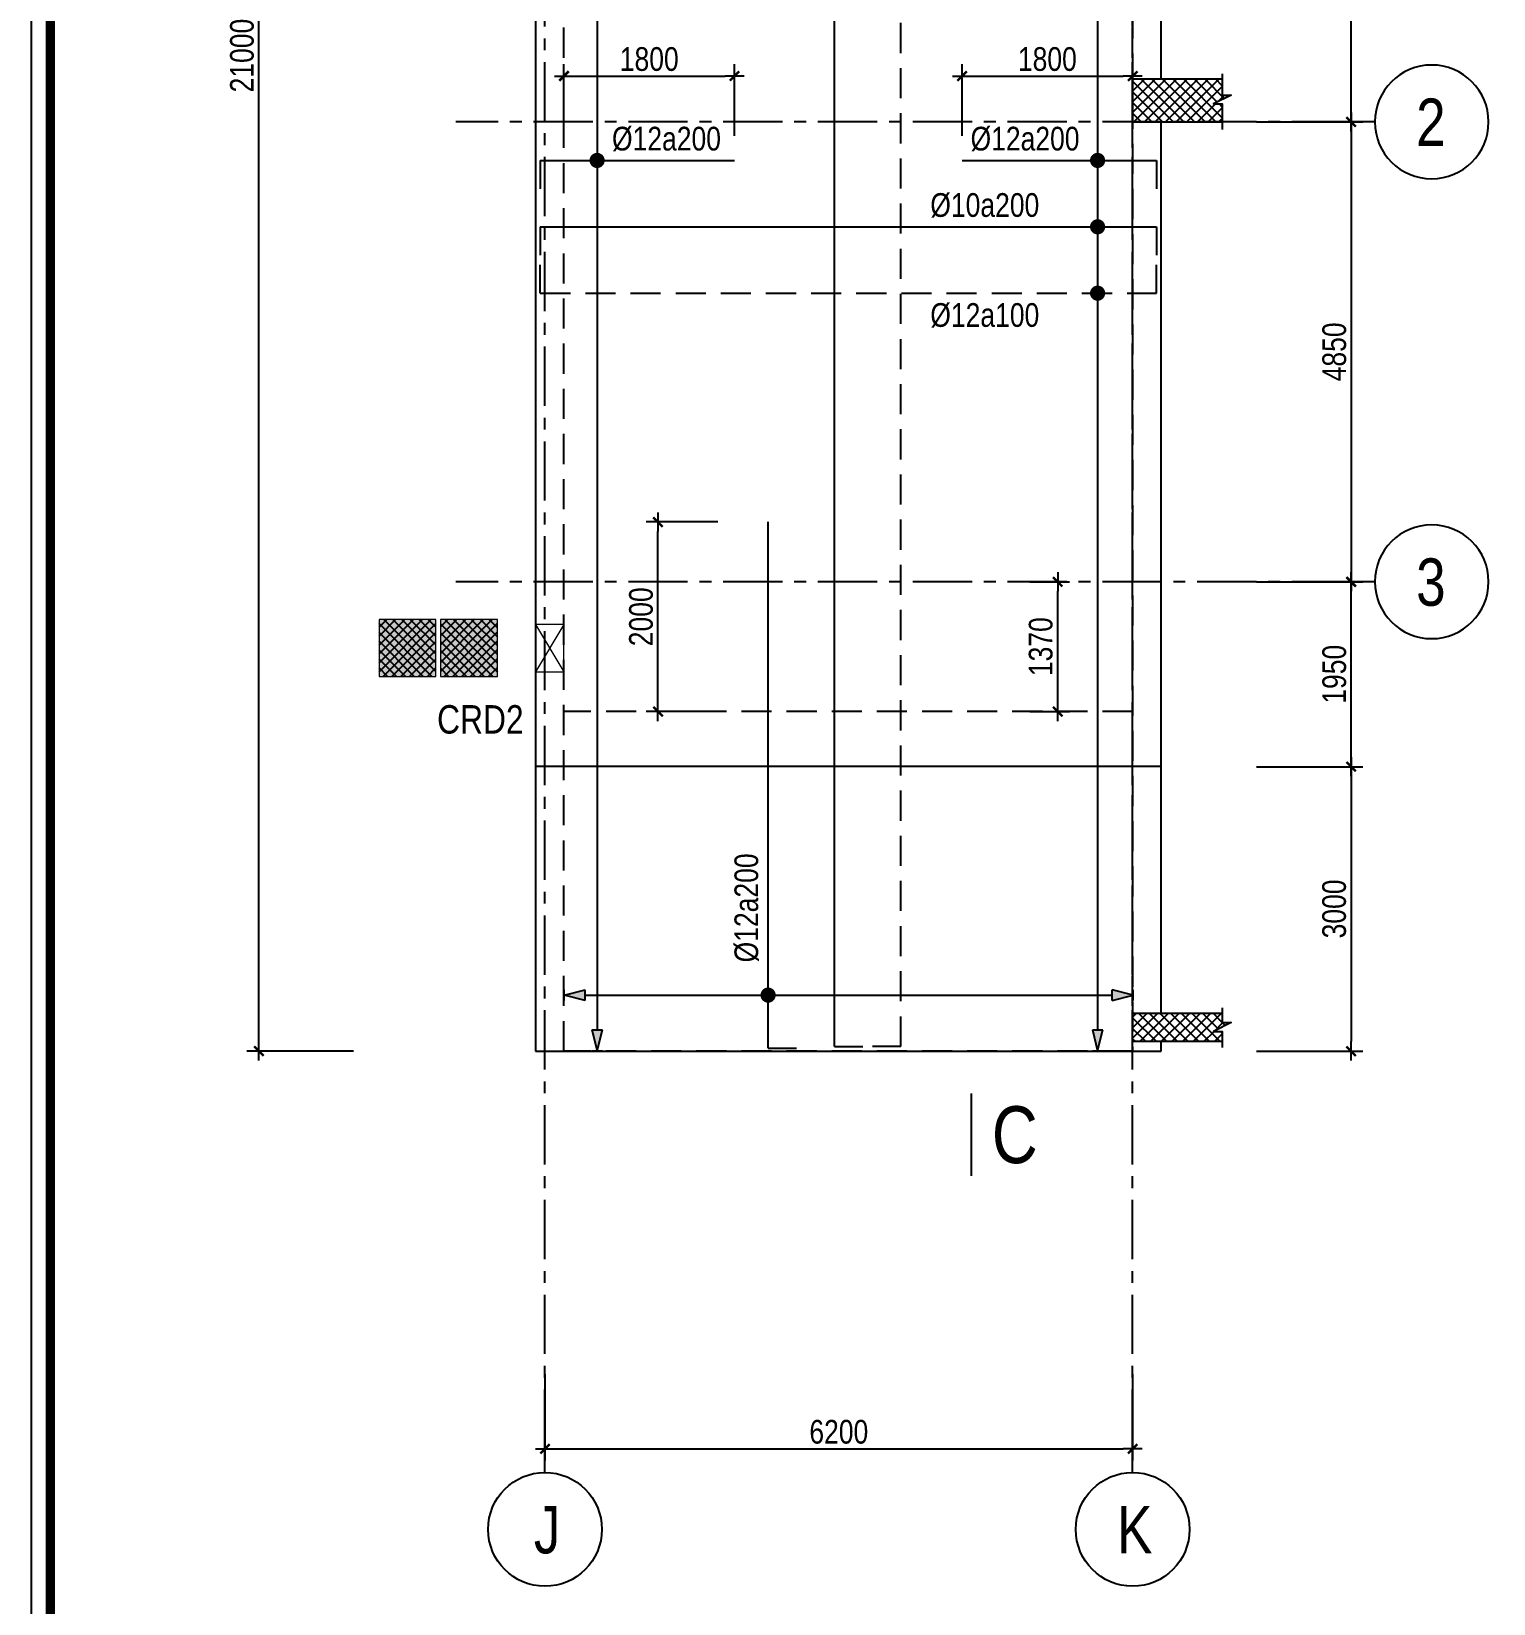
# Model space of a CAD drawing. Header units: millimetres. Extents: x 0 to 168200, y 0 to 59400.
# Drawn here: x 85600 to 101026, y 27030 to 43611 of the extents above; entities that cross this region are included whole.
import ezdxf
from ezdxf.enums import TextEntityAlignment as Align

# ---------------------------------------------------------------- set-up
doc = ezdxf.new("R2010")
doc.units = ezdxf.units.MM
doc.header["$LTSCALE"] = 100
doc.header["$PDSIZE"] = 5
for name, pattern in [('$0$CENTER', [2, 1.25, -0.25, 0.25, -0.25]), ('CENTER', [2, 1.25, -0.25, 0.25, -0.25]), ('HIDDEN', [9.525, 6.35, -3.175])]:
    doc.linetypes.add(name, pattern=pattern)
for name, color, linetype in [('$0$12PM. GRID', 8, '$0$CENTER'), ('01PM. TEXT A', 3, 'Continuous'), ('02PM. TEXT B', 4, 'Continuous'), ('03PM. TEXT C', 1, 'Continuous'), ('04PM. THIN', 7, 'Continuous'), ('05PM. FRAME', 4, 'Continuous'), ('06PM. HIDDEN', 4, 'HIDDEN'), ('08PM. SSS X', 6, 'Continuous'), ('11PM. DIM', 2, 'Continuous'), ('12PM. GRID', 8, 'CENTER'), ('13PM. HATCH', 8, 'Continuous'), ('mb_cot tang 1-3$0$Concrete Line', 6, 'Continuous'), ('VLD1_L_TANG MONG- TANG TRET$0$07PM. WACO', 6, 'Continuous'), ('VLD1_LUOI TRUC TANGHAM$0$03PM. TEXT C', 1, 'Continuous'), ('VLD1_LUOI TRUC TANGHAM$0$05PM. FRAME', 4, 'Continuous'), ('VLD1_LUOI TRUC TANGHAM$0$11PM. DIM', 2, 'Continuous')]:
    doc.layers.add(name, color=color, linetype=linetype)
for name, color, linetype, lineweight in [('Ap0302_PC', 150, 'Continuous', 9), ('Ap0302_PC @ 1', 150, 'Continuous', 9), ('Ap0302_PC @ 150', 150, 'Continuous', 9), ('COT', 5, 'Continuous', 13)]:
    doc.layers.add(name, color=color, linetype=linetype, lineweight=lineweight)
doc.styles.add('[PMDC2013]STYLE', font='arial.ttf', dxfattribs={"width": 0.8})
doc.styles.add('VLD1_LUOI TRUC TANGHAM$0$[PMDC2013]STYLE', font='arial.ttf', dxfattribs={"width": 0.8})
doc.dimstyles.new('1.100', dxfattribs={"dimtxt": 250, "dimasz": 100, "dimexe": 125, "dimexo": 0, "dimgap": 50, "dimtad": 1, "dimdec": 0, "dimrnd": 5, "dimzin": 0, "dimdsep": 46, "dimtxsty": '[PMDC2013]STYLE', "dimblk": 'TICK', "dimcen": 0, "dimdle": 300, "dimclrd": 2, "dimclre": 2, "dimclrt": 4, "dimadec": 0, "dimazin": 0, "dimtfac": 0.004, "dimtdec": 0, "dimtix": 1, "dimtmove": 2, "dimatfit": 3, "dimldrblk": 'TICK', "dimfxl": 1, "dimtvp": 0.8, "dimtolj": 1, "dimtzin": 0, "dimarcsym": 0})
pattern_1 = [(315, (-401696.14, -235803.88), (56.126601, 56.126601), []), (45, (-401696.14, -235803.88), (-56.126601, 56.126601), [])]

# ---------------------------------------------------------------- blocks, each defined once
blk = doc.blocks.new('CHG_XX_Khung ten')
blk.add_lwpolyline([(15, 579), (826, 579), (826, 15), (15, 15)], close=True)
at = {"color": 4, "linetype": 'Continuous', "const_width": 1}
blk.add_lwpolyline([(17, 577), (824, 577), (824, 17), (17, 17)], close=True, dxfattribs=at)
blk = doc.blocks.new('*U18')
at = {"layer": 'VLD1_LUOI TRUC TANGHAM$0$05PM. FRAME'}
blk.add_circle((-850, 0), 600, dxfattribs=at)
at = {"layer": 'VLD1_LUOI TRUC TANGHAM$0$11PM. DIM', "color": 2, "linetype": 'ByBlock'}
blk.add_line((-250, 0), (0, 0), dxfattribs=at)
at = {"layer": 'VLD1_LUOI TRUC TANGHAM$0$03PM. TEXT C', "style": 'VLD1_LUOI TRUC TANGHAM$0$[PMDC2013]STYLE', "width": 0.8}
for tag, height, p in [('Y', 500, (-841, -253)), ('2', 500, (-552, -253)), ('1', 250, (-872, -253))]:
    blk.add_attdef(tag, text='', height=height, dxfattribs=at).set_placement(p, align=Align.CENTER)
blk = doc.blocks.new('*U16')
at = {"layer": '05PM. FRAME'}
blk.add_circle((0, -850), 600, dxfattribs=at)
at = {"layer": '11PM. DIM', "color": 2, "linetype": 'ByBlock'}
blk.add_line((0, -250), (0, 0), dxfattribs=at)
at = {"layer": '03PM. TEXT C', "style": '[PMDC2013]STYLE', "width": 0.8}
for tag, height, p in [('X', 500, (23, -1103)), ('2', 500, (198, -1103)), ('1', 250, (56, -1103))]:
    blk.add_attdef(tag, text='', height=height, dxfattribs=at).set_placement(p, align=Align.CENTER)
blk = doc.blocks.new('TICK')
at = {"color": 0, "linetype": 'ByBlock'}
blk.add_line((1, 0), (-1, 0), dxfattribs=at)
at = {"color": 7, "linetype": 'ByBlock', "const_width": 0.25}
blk.add_lwpolyline([(-0.5, -0.5), (0.5, 0.5)], dxfattribs=at)
blk = doc.blocks.new('*D619')
at = {"layer": '11PM. DIM', "color": 2, "lineweight": -2, "transparency": 16777216}
for p, q in [((91018, 29450), (91018, 28537)), ((97218, 29450), (97218, 28537)), ((91118, 28662), (97118, 28662))]:
    blk.add_line(p, q, dxfattribs=at)
at = {"layer": 'Defpoints', "color": 0, "transparency": 16777216}
for p in [(91018, 29450), (97218, 29450), (97218, 28662)]:
    blk.add_point(p, dxfattribs=at)
at = {"layer": '11PM. DIM', "color": 2, "lineweight": -2, "transparency": 16777216, "xscale": 100, "yscale": 100, "zscale": 100, "rotation": 180}
blk.add_blockref('TICK', (91018, 28662), dxfattribs=at)
at = {"layer": '11PM. DIM', "color": 2, "lineweight": -2, "transparency": 16777216, "xscale": 100, "yscale": 100, "zscale": 100}
blk.add_blockref('TICK', (97218, 28662), dxfattribs=at)
at = {"layer": '11PM. DIM', "color": 4, "transparency": 16777216, "insert": (94118, 28840), "char_height": 250, "attachment_point": 5, "style": '[PMDC2013]STYLE'}
blk.add_mtext('\\A1;6200', dxfattribs=at)
blk = doc.blocks.new('*D620')
at = {"layer": '11PM. DIM', "color": 2, "lineweight": -2, "transparency": 16777216}
for p, q in [((98523, 49006), (99648, 49006)), ((99523, 42756), (99523, 48906)), ((98523, 42656), (99648, 42656))]:
    blk.add_line(p, q, dxfattribs=at)
at = {"layer": 'Defpoints', "color": 0, "transparency": 16777216}
for p in [(98523, 49006), (99523, 49006), (98523, 42656)]:
    blk.add_point(p, dxfattribs=at)
at = {"layer": '11PM. DIM', "color": 2, "lineweight": -2, "transparency": 16777216, "xscale": 100, "yscale": 100, "zscale": 100}
for p, rotation in [((99523, 49006), 90), ((99523, 42656), 270)]:
    blk.add_blockref('TICK', p, dxfattribs=dict(at, rotation=rotation))
at = {"layer": '11PM. DIM', "color": 4, "transparency": 16777216, "insert": (99345, 45831), "char_height": 250, "attachment_point": 5, "rotation": 90, "style": '[PMDC2013]STYLE'}
blk.add_mtext('\\A1;6350', dxfattribs=at)
blk = doc.blocks.new('*D621')
at = {"layer": '11PM. DIM', "color": 2, "lineweight": -2, "transparency": 16777216}
for p, q in [((98523, 42656), (99648, 42656)), ((99523, 42556), (99523, 37906)), ((98523, 37806), (99648, 37806))]:
    blk.add_line(p, q, dxfattribs=at)
at = {"layer": 'Defpoints', "color": 0, "transparency": 16777216}
for p in [(98523, 42656), (98523, 37806), (99523, 37806)]:
    blk.add_point(p, dxfattribs=at)
at = {"layer": '11PM. DIM', "color": 2, "lineweight": -2, "transparency": 16777216, "xscale": 100, "yscale": 100, "zscale": 100}
for p, rotation in [((99523, 42656), 90), ((99523, 37806), 270)]:
    blk.add_blockref('TICK', p, dxfattribs=dict(at, rotation=rotation))
at = {"layer": '11PM. DIM', "color": 4, "transparency": 16777216, "insert": (99346, 40231), "char_height": 250, "attachment_point": 5, "rotation": 90, "style": '[PMDC2013]STYLE'}
blk.add_mtext('\\A1;4850', dxfattribs=at)
blk = doc.blocks.new('*D622')
at = {"layer": '11PM. DIM', "color": 2, "lineweight": -2, "transparency": 16777216}
for p, q in [((98523, 37806), (99648, 37806)), ((99523, 35956), (99523, 37706)), ((98523, 35856), (99648, 35856))]:
    blk.add_line(p, q, dxfattribs=at)
at = {"layer": 'Defpoints', "color": 0, "transparency": 16777216}
for p in [(98523, 37806), (99523, 37806), (98523, 35856)]:
    blk.add_point(p, dxfattribs=at)
at = {"layer": '11PM. DIM', "color": 2, "lineweight": -2, "transparency": 16777216, "xscale": 100, "yscale": 100, "zscale": 100}
for p, rotation in [((99523, 37806), 90), ((99523, 35856), 270)]:
    blk.add_blockref('TICK', p, dxfattribs=dict(at, rotation=rotation))
at = {"layer": '11PM. DIM', "color": 4, "transparency": 16777216, "insert": (99346, 36831), "char_height": 250, "attachment_point": 5, "rotation": 90, "style": '[PMDC2013]STYLE'}
blk.add_mtext('\\A1;1950', dxfattribs=at)
blk = doc.blocks.new('DCN')
at = {"color": 1, "linetype": 'ByBlock'}
blk.add_line((0, 362), (0, -362), dxfattribs=at)
at = {"color": 0, "linetype": 'ByBlock', "style": '[PMDC2013]STYLE', "width": 0.8}
blk.add_attdef('A', (204, -250), '', height=500, dxfattribs=at)
blk = doc.blocks.new('*D641')
at = {"layer": '11PM. DIM', "color": 2, "lineweight": -2, "transparency": 16777216}
for p, q in [((88999, 53855), (87874, 53855)), ((87999, 32956), (87999, 53755)), ((88999, 32856), (87874, 32856))]:
    blk.add_line(p, q, dxfattribs=at)
at = {"layer": 'Defpoints', "color": 0, "transparency": 16777216}
for p in [(87999, 53855), (88999, 53855), (88999, 32856)]:
    blk.add_point(p, dxfattribs=at)
at = {"layer": '11PM. DIM', "color": 2, "lineweight": -2, "transparency": 16777216, "xscale": 100, "yscale": 100, "zscale": 100}
for p, rotation in [((87999, 53855), 90), ((87999, 32856), 270)]:
    blk.add_blockref('TICK', p, dxfattribs=dict(at, rotation=rotation))
at = {"layer": '11PM. DIM', "color": 4, "transparency": 16777216, "insert": (87822, 43356), "char_height": 250, "attachment_point": 5, "rotation": 90, "style": '[PMDC2013]STYLE'}
blk.add_mtext('\\A1;21000', dxfattribs=at)
blk = doc.blocks.new('*U553')
at = {"layer": '12PM. GRID', "linetype": 'Continuous'}
h = blk.add_hatch(color=256, dxfattribs=at)
h.dxf.hatch_style = 1
h.paths.add_polyline_path([(-55, 12090), (55, 12090), (0, 12310)])
h = blk.add_hatch(color=256, dxfattribs=at)
h.dxf.hatch_style = 1
h.paths.add_polyline_path([(0, -8690), (55, -8470), (-55, -8470)])
at = {"layer": '08PM. SSS X', "linetype": 'ByBlock', "ltscale": 0.5}
blk.add_line((-5880, 0), (620, 0), dxfattribs=at)
at = {"layer": '08PM. SSS X', "linetype": 'ByBlock'}
for p, q in [((-5880, 0), (-5880, -300)), ((620, 0), (620, -300))]:
    blk.add_line(p, q, dxfattribs=at)
at = {"layer": '12PM. GRID', "linetype": 'Continuous'}
for p, q in [((-55, 12310), (55, 12310)), ((-55, 12090), (0, 12310)), ((0, 12310), (55, 12090)), ((-55, 12090), (55, 12090)), ((0, 12090), (0, -8470)), ((-55, -8470), (55, -8470)), ((-55, -8470), (0, -8690)), ((0, -8690), (55, -8470)), ((-55, -8690), (55, -8690))]:
    blk.add_line(p, q, dxfattribs=at)
at = {"layer": '12PM. GRID', "linetype": 'Continuous', "const_width": 80, "flags": 128}
blk.add_lwpolyline([(-40, 0, 1), (40, 0, 1)], format="xyb", close=True, dxfattribs=at)
at = {"layer": '02PM. TEXT B', "linetype": 'ByBlock', "style": '[PMDC2013]STYLE', "width": 0.8, "flags": 8}
blk.add_attdef('1', text='', height=250, dxfattribs=at).set_placement((-1765, 230), align=Align.MIDDLE_LEFT)
at = {"layer": 'Defpoints', "color": 9, "linetype": 'ByBlock', "style": '[PMDC2013]STYLE', "width": 0.8, "flags": 9}
for tag, p in [('2', (-7380, 1710)), ('3', (-7380, 1305)), ('4', (-7380, 900)), ('5', (-7380, 510))]:
    blk.add_attdef(tag, text='', height=250, dxfattribs=at).set_placement(p, align=Align.MIDDLE_CENTER)
blk = doc.blocks.new('*U563')
at = {"layer": '12PM. GRID', "linetype": 'Continuous'}
h = blk.add_hatch(color=256, dxfattribs=at)
h.dxf.hatch_style = 1
h.paths.add_polyline_path([(-55, 12790), (55, 12790), (0, 13010)])
h = blk.add_hatch(color=256, dxfattribs=at)
h.dxf.hatch_style = 1
h.paths.add_polyline_path([(0, -7990), (55, -7770), (-55, -7770)])
at = {"layer": '08PM. SSS X', "linetype": 'ByBlock'}
for p, q in [((-5880, 0), (-5880, 300)), ((620, 0), (620, 300))]:
    blk.add_line(p, q, dxfattribs=at)
at = {"layer": '08PM. SSS X', "linetype": 'ByBlock', "ltscale": 0.5}
blk.add_line((-5880, 0), (620, 0), dxfattribs=at)
at = {"layer": '12PM. GRID', "linetype": 'Continuous'}
for p, q in [((-55, 13010), (55, 13010)), ((-55, 12790), (0, 13010)), ((0, 13010), (55, 12790)), ((-55, 12790), (55, 12790)), ((0, 12790), (0, -7770)), ((-55, -7770), (55, -7770)), ((-55, -7770), (0, -7990)), ((0, -7990), (55, -7770)), ((-55, -7990), (55, -7990))]:
    blk.add_line(p, q, dxfattribs=at)
at = {"layer": '12PM. GRID', "linetype": 'Continuous', "const_width": 80, "flags": 128}
blk.add_lwpolyline([(-40, 0, -1), (40, 0, -1)], format="xyb", close=True, dxfattribs=at)
at = {"layer": '02PM. TEXT B', "linetype": 'ByBlock', "style": '[PMDC2013]STYLE', "width": 0.8, "flags": 8}
blk.add_attdef('1', text='', height=250, dxfattribs=at).set_placement((-1765, -230), align=Align.MIDDLE_LEFT)
at = {"layer": 'Defpoints', "color": 9, "linetype": 'ByBlock', "style": '[PMDC2013]STYLE', "width": 0.8, "flags": 9}
for tag, p in [('2', (-7380, 1710)), ('3', (-7380, 1305)), ('4', (-7380, 900)), ('5', (-7380, 510))]:
    blk.add_attdef(tag, text='', height=250, dxfattribs=at).set_placement(p, align=Align.MIDDLE_CENTER)
blk = doc.blocks.new('*U562')
at = {"layer": '12PM. GRID', "linetype": 'Continuous'}
h = blk.add_hatch(color=256, dxfattribs=at)
h.dxf.hatch_style = 1
h.paths.add_polyline_path([(-55, 2630), (55, 2630), (0, 2850)])
h = blk.add_hatch(color=256, dxfattribs=at)
h.dxf.hatch_style = 1
h.paths.add_polyline_path([(0, -3150), (55, -2930), (-55, -2930)])
at = {"layer": '08PM. SSS X', "linetype": 'ByBlock', "ltscale": 0.5}
blk.add_line((-14160, 0), (7240, 0), dxfattribs=at)
at = {"layer": '08PM. SSS X', "linetype": 'ByBlock'}
for p, q in [((-14160, 0), (-14160, -300)), ((7240, 0), (7240, -300))]:
    blk.add_line(p, q, dxfattribs=at)
at = {"layer": '12PM. GRID', "linetype": 'Continuous'}
for p, q in [((-55, 2850), (55, 2850)), ((-55, 2630), (0, 2850)), ((0, 2850), (55, 2630)), ((-55, 2630), (55, 2630)), ((0, 2630), (0, -2930)), ((-55, -2930), (55, -2930)), ((-55, -2930), (0, -3150)), ((0, -3150), (55, -2930)), ((-55, -3150), (55, -3150))]:
    blk.add_line(p, q, dxfattribs=at)
at = {"layer": '12PM. GRID', "linetype": 'Continuous', "const_width": 80, "flags": 128}
blk.add_lwpolyline([(-40, 0, 1), (40, 0, 1)], format="xyb", close=True, dxfattribs=at)
at = {"layer": '02PM. TEXT B', "linetype": 'ByBlock', "style": '[PMDC2013]STYLE', "width": 0.8, "flags": 8}
blk.add_attdef('1', text='', height=250, dxfattribs=at).set_placement((-1340, 230), align=Align.MIDDLE_LEFT)
at = {"layer": 'Defpoints', "color": 9, "linetype": 'ByBlock', "style": '[PMDC2013]STYLE', "width": 0.8, "flags": 9}
for tag, p in [('2', (-4160, 60)), ('3', (-4160, -345)), ('4', (-4160, -750)), ('5', (-4160, -1140))]:
    blk.add_attdef(tag, text='', height=250, dxfattribs=at).set_placement(p, align=Align.MIDDLE_CENTER)
blk = doc.blocks.new('*U561')
at = {"layer": '12PM. GRID', "linetype": 'Continuous'}
h = blk.add_hatch(color=256, dxfattribs=at)
h.dxf.hatch_style = 1
h.paths.add_polyline_path([(-55, 3330), (55, 3330), (0, 3550)])
h = blk.add_hatch(color=256, dxfattribs=at)
h.dxf.hatch_style = 1
h.paths.add_polyline_path([(0, -2450), (55, -2230), (-55, -2230)])
at = {"layer": '08PM. SSS X', "linetype": 'ByBlock'}
for p, q in [((-14160, 0), (-14160, 300)), ((7240, 0), (7240, 300))]:
    blk.add_line(p, q, dxfattribs=at)
at = {"layer": '08PM. SSS X', "linetype": 'ByBlock', "ltscale": 0.5}
blk.add_line((-14160, 0), (7240, 0), dxfattribs=at)
at = {"layer": '12PM. GRID', "linetype": 'Continuous'}
for p, q in [((-55, 3550), (55, 3550)), ((-55, 3330), (0, 3550)), ((0, 3550), (55, 3330)), ((-55, 3330), (55, 3330)), ((0, 3330), (0, -2230)), ((-55, -2230), (55, -2230)), ((-55, -2230), (0, -2450)), ((0, -2450), (55, -2230)), ((-55, -2450), (55, -2450))]:
    blk.add_line(p, q, dxfattribs=at)
at = {"layer": '12PM. GRID', "linetype": 'Continuous', "const_width": 80, "flags": 128}
blk.add_lwpolyline([(-40, 0, -1), (40, 0, -1)], format="xyb", close=True, dxfattribs=at)
at = {"layer": '02PM. TEXT B', "linetype": 'ByBlock', "style": '[PMDC2013]STYLE', "width": 0.8, "flags": 8}
blk.add_attdef('1', text='', height=250, dxfattribs=at).set_placement((-1340, -230), align=Align.MIDDLE_LEFT)
at = {"layer": 'Defpoints', "color": 9, "linetype": 'ByBlock', "style": '[PMDC2013]STYLE', "width": 0.8, "flags": 9}
for tag, p in [('2', (-4160, 60)), ('3', (-4160, -345)), ('4', (-4160, -750)), ('5', (-4160, -1140))]:
    blk.add_attdef(tag, text='', height=250, dxfattribs=at).set_placement(p, align=Align.MIDDLE_CENTER)
blk = doc.blocks.new('*D564')
at = {"layer": '11PM. DIM', "color": 2, "lineweight": -2, "transparency": 16777216}
for p, q in [((95418, 42508), (95418, 43265)), ((95518, 43140), (97118, 43140)), ((97218, 42508), (97218, 43265))]:
    blk.add_line(p, q, dxfattribs=at)
at = {"layer": 'Defpoints', "color": 0, "transparency": 16777216}
for p in [(97218, 43140), (95418, 42508), (97218, 42508)]:
    blk.add_point(p, dxfattribs=at)
at = {"layer": '11PM. DIM', "color": 2, "lineweight": -2, "transparency": 16777216, "xscale": 100, "yscale": 100, "zscale": 100, "rotation": 180}
blk.add_blockref('TICK', (95418, 43140), dxfattribs=at)
at = {"layer": '11PM. DIM', "color": 2, "lineweight": -2, "transparency": 16777216, "xscale": 100, "yscale": 100, "zscale": 100}
blk.add_blockref('TICK', (97218, 43140), dxfattribs=at)
at = {"layer": '11PM. DIM', "color": 4, "transparency": 16777216, "insert": (96318, 43318), "char_height": 250, "attachment_point": 5, "style": '[PMDC2013]STYLE'}
blk.add_mtext('\\A1;1800', dxfattribs=at)
blk = doc.blocks.new('*U558')
at = {"layer": '12PM. GRID', "linetype": 'Continuous'}
h = blk.add_hatch(color=256, dxfattribs=at)
h.dxf.hatch_style = 1
h.paths.add_polyline_path([(-55, 11390), (55, 11390), (0, 11610)])
h = blk.add_hatch(color=256, dxfattribs=at)
h.dxf.hatch_style = 1
h.paths.add_polyline_path([(0, -9390), (55, -9170), (-55, -9170)])
at = {"layer": '08PM. SSS X', "linetype": 'ByBlock', "ltscale": 0.5}
blk.add_line((-1430, 0), (620, 0), dxfattribs=at)
at = {"layer": '08PM. SSS X', "linetype": 'ByBlock'}
for p, q in [((-1430, 0), (-1430, 0)), ((620, 0), (620, -300))]:
    blk.add_line(p, q, dxfattribs=at)
at = {"layer": '12PM. GRID', "linetype": 'Continuous'}
for p, q in [((-55, 11610), (55, 11610)), ((-55, 11390), (0, 11610)), ((0, 11610), (55, 11390)), ((-55, 11390), (55, 11390)), ((0, 11390), (0, -9170)), ((-55, -9170), (55, -9170)), ((-55, -9170), (0, -9390)), ((0, -9390), (55, -9170)), ((-55, -9390), (55, -9390))]:
    blk.add_line(p, q, dxfattribs=at)
at = {"layer": '12PM. GRID', "linetype": 'Continuous', "const_width": 80, "flags": 128}
blk.add_lwpolyline([(-40, 0, 1), (40, 0, 1)], format="xyb", close=True, dxfattribs=at)
at = {"layer": '02PM. TEXT B', "linetype": 'ByBlock', "style": '[PMDC2013]STYLE', "width": 0.8, "flags": 8}
blk.add_attdef('1', text='', height=250, dxfattribs=at).set_placement((-1340, 230), align=Align.MIDDLE_LEFT)
at = {"layer": 'Defpoints', "color": 9, "linetype": 'ByBlock', "style": '[PMDC2013]STYLE', "width": 0.8, "flags": 9}
for tag, p in [('2', (-6080, -1820)), ('3', (-6080, -2225)), ('4', (-6080, -2630)), ('5', (-6080, -3020))]:
    blk.add_attdef(tag, text='', height=250, dxfattribs=at).set_placement(p, align=Align.MIDDLE_CENTER)
blk = doc.blocks.new('*D565')
at = {"layer": '11PM. DIM', "color": 2, "lineweight": -2, "transparency": 16777216}
for p, q in [((91218, 42508), (91218, 43265)), ((91318, 43140), (92918, 43140)), ((93018, 42508), (93018, 43265))]:
    blk.add_line(p, q, dxfattribs=at)
at = {"layer": 'Defpoints', "color": 0, "transparency": 16777216}
for p in [(93018, 43140), (91218, 42508), (93018, 42508)]:
    blk.add_point(p, dxfattribs=at)
at = {"layer": '11PM. DIM', "color": 2, "lineweight": -2, "transparency": 16777216, "xscale": 100, "yscale": 100, "zscale": 100, "rotation": 180}
blk.add_blockref('TICK', (91218, 43140), dxfattribs=at)
at = {"layer": '11PM. DIM', "color": 2, "lineweight": -2, "transparency": 16777216, "xscale": 100, "yscale": 100, "zscale": 100}
blk.add_blockref('TICK', (93018, 43140), dxfattribs=at)
at = {"layer": '11PM. DIM', "color": 4, "transparency": 16777216, "insert": (92118, 43318), "char_height": 250, "attachment_point": 5, "style": '[PMDC2013]STYLE'}
blk.add_mtext('\\A1;1800', dxfattribs=at)
blk = doc.blocks.new('*U556')
at = {"layer": '12PM. GRID', "linetype": 'Continuous'}
h = blk.add_hatch(color=256, dxfattribs=at)
h.dxf.hatch_style = 1
h.paths.add_polyline_path([(-55, 11390), (55, 11390), (0, 11610)])
h = blk.add_hatch(color=256, dxfattribs=at)
h.dxf.hatch_style = 1
h.paths.add_polyline_path([(0, -9390), (55, -9170), (-55, -9170)])
at = {"layer": '08PM. SSS X', "linetype": 'ByBlock', "ltscale": 0.5}
blk.add_line((-600, 0), (1450, 0), dxfattribs=at)
at = {"layer": '08PM. SSS X', "linetype": 'ByBlock'}
for p, q in [((-600, 0), (-600, -300)), ((1450, 0), (1450, 0))]:
    blk.add_line(p, q, dxfattribs=at)
at = {"layer": '12PM. GRID', "linetype": 'Continuous'}
for p, q in [((-55, 11610), (55, 11610)), ((-55, 11390), (0, 11610)), ((0, 11610), (55, 11390)), ((-55, 11390), (55, 11390)), ((0, 11390), (0, -9170)), ((-55, -9170), (55, -9170)), ((-55, -9170), (0, -9390)), ((0, -9390), (55, -9170)), ((-55, -9390), (55, -9390))]:
    blk.add_line(p, q, dxfattribs=at)
at = {"layer": '12PM. GRID', "linetype": 'Continuous', "const_width": 80, "flags": 128}
blk.add_lwpolyline([(-40, 0, 1), (40, 0, 1)], format="xyb", close=True, dxfattribs=at)
at = {"layer": '02PM. TEXT B', "linetype": 'ByBlock', "style": '[PMDC2013]STYLE', "width": 0.8, "flags": 8}
blk.add_attdef('1', text='', height=250, dxfattribs=at).set_placement((157, 230), align=Align.MIDDLE_LEFT)
at = {"layer": 'Defpoints', "color": 9, "linetype": 'ByBlock', "style": '[PMDC2013]STYLE', "width": 0.8, "flags": 9}
for tag, p in [('2', (-5250, -1820)), ('3', (-5250, -2225)), ('4', (-5250, -2630)), ('5', (-5250, -3020))]:
    blk.add_attdef(tag, text='', height=250, dxfattribs=at).set_placement(p, align=Align.MIDDLE_CENTER)
blk = doc.blocks.new('*D567')
at = {"layer": '11PM. DIM', "color": 2, "lineweight": -2, "transparency": 16777216}
for p, q in [((92842, 38437), (92085, 38437)), ((92210, 36537), (92210, 38337)), ((92842, 36437), (92085, 36437))]:
    blk.add_line(p, q, dxfattribs=at)
at = {"layer": 'Defpoints', "color": 0, "transparency": 16777216}
for p in [(92210, 38437), (92842, 38437), (92842, 36437)]:
    blk.add_point(p, dxfattribs=at)
at = {"layer": '11PM. DIM', "color": 2, "lineweight": -2, "transparency": 16777216, "xscale": 100, "yscale": 100, "zscale": 100}
for p, rotation in [((92210, 38437), 90), ((92210, 36437), 270)]:
    blk.add_blockref('TICK', p, dxfattribs=dict(at, rotation=rotation))
at = {"layer": '11PM. DIM', "color": 4, "transparency": 16777216, "insert": (92032, 37437), "char_height": 250, "attachment_point": 5, "rotation": 90, "style": '[PMDC2013]STYLE'}
blk.add_mtext('\\A1;2000', dxfattribs=at)
blk = doc.blocks.new('*U554')
at = {"layer": '12PM. GRID', "linetype": 'Continuous'}
h = blk.add_hatch(color=256, dxfattribs=at)
h.dxf.hatch_style = 1
h.paths.add_polyline_path([(-55, 1930), (55, 1930), (0, 2150)])
h = blk.add_hatch(color=256, dxfattribs=at)
h.dxf.hatch_style = 1
h.paths.add_polyline_path([(0, -3850), (55, -3630), (-55, -3630)])
at = {"layer": '08PM. SSS X', "linetype": 'ByBlock', "ltscale": 0.5}
blk.add_line((-560, 0), (4990, 0), dxfattribs=at)
at = {"layer": '08PM. SSS X', "linetype": 'ByBlock'}
for p, q in [((-560, 0), (-560, -300)), ((4990, 0), (4990, 0))]:
    blk.add_line(p, q, dxfattribs=at)
at = {"layer": '12PM. GRID', "linetype": 'Continuous'}
for p, q in [((-55, 2150), (55, 2150)), ((-55, 1930), (0, 2150)), ((0, 2150), (55, 1930)), ((-55, 1930), (55, 1930)), ((0, 1930), (0, -3630)), ((-55, -3630), (55, -3630)), ((-55, -3630), (0, -3850)), ((0, -3850), (55, -3630)), ((-55, -3850), (55, -3850))]:
    blk.add_line(p, q, dxfattribs=at)
at = {"layer": '12PM. GRID', "linetype": 'Continuous', "const_width": 80, "flags": 128}
blk.add_lwpolyline([(-40, 0, 1), (40, 0, 1)], format="xyb", close=True, dxfattribs=at)
at = {"layer": '02PM. TEXT B', "linetype": 'ByBlock', "style": '[PMDC2013]STYLE', "width": 0.8, "flags": 8}
blk.add_attdef('1', text='', height=250, dxfattribs=at).set_placement((345, 230), align=Align.MIDDLE_LEFT)
at = {"layer": 'Defpoints', "color": 9, "linetype": 'ByBlock', "style": '[PMDC2013]STYLE', "width": 0.8, "flags": 9}
for tag, p in [('2', (-4110, -1000)), ('3', (-4110, -1405)), ('4', (-4110, -1810)), ('5', (-4110, -2200))]:
    blk.add_attdef(tag, text='', height=250, dxfattribs=at).set_placement(p, align=Align.MIDDLE_CENTER)
blk = doc.blocks.new('*D577')
at = {"layer": '11PM. DIM', "color": 2, "lineweight": -2, "transparency": 16777216}
for p, q in [((96133, 37806), (96552, 37806)), ((96427, 36537), (96427, 37706)), ((96133, 36437), (96552, 36437))]:
    blk.add_line(p, q, dxfattribs=at)
at = {"layer": 'Defpoints', "color": 0, "transparency": 16777216}
for p in [(96133, 37806), (96427, 37806), (96133, 36437)]:
    blk.add_point(p, dxfattribs=at)
at = {"layer": '11PM. DIM', "color": 2, "lineweight": -2, "transparency": 16777216, "xscale": 100, "yscale": 100, "zscale": 100}
for p, rotation in [((96427, 37806), 90), ((96427, 36437), 270)]:
    blk.add_blockref('TICK', p, dxfattribs=dict(at, rotation=rotation))
at = {"layer": '11PM. DIM', "color": 4, "transparency": 16777216, "insert": (96249, 37122), "char_height": 250, "attachment_point": 5, "rotation": 90, "style": '[PMDC2013]STYLE'}
blk.add_mtext('\\A1;1370', dxfattribs=at)
blk = doc.blocks.new('*D578')
at = {"layer": '11PM. DIM', "color": 2, "lineweight": -2, "transparency": 16777216}
for p, q in [((98523, 35856), (99648, 35856)), ((99523, 35756), (99523, 32956)), ((98523, 32856), (99648, 32856))]:
    blk.add_line(p, q, dxfattribs=at)
at = {"layer": 'Defpoints', "color": 0, "transparency": 16777216}
for p in [(98523, 35856), (98523, 32856), (99523, 32856)]:
    blk.add_point(p, dxfattribs=at)
at = {"layer": '11PM. DIM', "color": 2, "lineweight": -2, "transparency": 16777216, "xscale": 100, "yscale": 100, "zscale": 100}
for p, rotation in [((99523, 35856), 90), ((99523, 32856), 270)]:
    blk.add_blockref('TICK', p, dxfattribs=dict(at, rotation=rotation))
at = {"layer": '11PM. DIM', "color": 4, "transparency": 16777216, "insert": (99345, 34356), "char_height": 250, "attachment_point": 5, "rotation": 90, "style": '[PMDC2013]STYLE'}
blk.add_mtext('\\A1;3000', dxfattribs=at)
blk = doc.blocks.new('*U653')
at = {"layer": 'Ap0302_PC @ 1'}
h = blk.add_hatch(color=50, dxfattribs=at)
h.dxf.hatch_style = 1
h.paths.add_polyline_path([(-300, -300), (-300, 300), (300, 300), (300, -300)])
at = {"layer": 'Ap0302_PC @ 150'}
h = blk.add_hatch(color=50, dxfattribs=at)
h.dxf.hatch_style = 1
h.paths.add_polyline_path([(-300, -300), (-300, 300), (300, 300), (300, -300)])
blk = doc.blocks.new('HoBoi_C600x600')
at = {"layer": 'Ap0302_PC'}
blk.add_lwpolyline([(300, -300), (300, 300), (-300, 300), (-300, -300)], close=True, dxfattribs=at)
blk.add_blockref('*U653', (0, 0), dxfattribs=at)

msp = doc.modelspace()

# ---------------------------------------------------------------- block references
at = {"layer": '04PM. THIN', "xscale": 100, "yscale": 100, "zscale": 100}
msp.add_blockref('CHG_XX_Khung ten', (84100, 0), dxfattribs=at)

# ---------------------------------------------------------------- next in the draw order: hatches: boundary and pattern name
at = {"layer": '13PM. HATCH'}
h = msp.add_hatch(dxfattribs=at)
h.set_pattern_fill('ANSI37', color=256, scale=25, angle=-90, style=0)
h.set_pattern_definition(pattern_1)
h.paths.add_polyline_path([(98163.8, 42656.4), (98163.8, 42764.9), (98161.6, 42764.9), (98163.8, 42766), (98163.8, 42846.2), (98070, 42846.2), (98257.5, 42940), (98163.8, 42940), (98163.8, 43106.4), (97218.1, 43106.4), (97218.1, 42656.4)])
h = msp.add_hatch(dxfattribs=at)
h.set_pattern_fill('ANSI37', color=256, scale=20.833333, angle=270, style=0)
h.set_pattern_definition([(315, (-320484.084, -201893.825), (46.772167, 46.772167), []), (45, (-320484.084, -201893.825), (-46.772167, 46.772167), [])])
h.paths.add_polyline_path([(89267, 36806.9), (89267, 37406.9), (89867.5, 37406.4), (89867, 36806.9)])
h = msp.add_hatch(dxfattribs=at)
h.set_pattern_fill('ANSI37', color=256, scale=20.833333, angle=270, style=0)
h.set_pattern_definition([(315, (-319934.084, -201893.825), (46.772167, 46.772167), []), (45, (-319934.084, -201893.825), (-46.772167, 46.772167), [])])
h.paths.add_polyline_path([(89917.5, 36806.9), (89917.5, 37406.4), (90517, 37406.9), (90517, 36806.9)])
h = msp.add_hatch(dxfattribs=at)
h.set_pattern_fill('ANSI37', color=256, scale=25, angle=-90, style=0)
h.set_pattern_definition(pattern_1)
h.paths.add_polyline_path([(98163.8, 32956.4), (98163.8, 33018.9), (98161.6, 33018.9), (98163.8, 33020), (98163.8, 33064.7), (98070, 33064.7), (98257.5, 33158.4), (98163.8, 33158.4), (98163.8, 33256.4), (97218.1, 33256.4), (97218.1, 32956.4)])

# ---------------------------------------------------------------- next in the draw order: linework, layer by layer
at = {"layer": '$0$12PM. GRID', "linetype": '$0$CENTER', "ltscale": 5}
for p, q in [((91018.1, 28662.1), (91018.1, 57325.9)), ((97218.1, 28662.1), (97218.1, 57325.9)), ((99523.2, 42656.4), (90076.6, 42656.4)), ((99523.2, 37806.4), (90076.6, 37806.4))]:
    msp.add_line(p, q, dxfattribs=at)
at = {"layer": '04PM. THIN', "flags": 128}
for points in [[(98163.8, 43162.4), (98163.8, 42940), (98257.5, 42940), (98070, 42846.2), (98163.8, 42846.2), (98163.8, 42576)], [(98163.8, 33312.4), (98163.8, 33158.4), (98257.5, 33158.4), (98070, 33064.7), (98163.8, 33064.7), (98163.8, 32896)]]:
    msp.add_lwpolyline(points, dxfattribs=at)
at = {"layer": '05PM. FRAME', "ltscale": 0.5}
for p, q in [((90918.1, 52910), (90918.1, 32856.4)), ((97518.1, 43106.4), (97518.1, 46706.4)), ((97518.1, 33256.4), (97518.1, 42656.4)), ((97518.1, 35856.4), (90918.1, 35856.4)), ((90918.1, 32856.4), (97518.1, 32856.4)), ((97518.1, 32856.4), (97518.1, 32956.4))]:
    msp.add_line(p, q, dxfattribs=at)
at = {"layer": '06PM. HIDDEN', "ltscale": 0.5}
for p, q in [((97218.1, 32856.4), (97218.1, 53855.4)), ((97218.1, 36436.8), (91218.1, 36436.8))]:
    msp.add_line(p, q, dxfattribs=at)
msp.add_lwpolyline([(97218.1, 53855.4), (97218.1, 32856.4), (91218.1, 32856.4), (91218.1, 53855.4)], dxfattribs=at)
at = {"layer": 'COT'}
msp.add_lwpolyline([(91218.1, 37356.9), (90918.1, 37356.9), (90918.1, 36856.9), (91218.1, 36856.9), (91218.1, 37356.9), (90918.1, 36856.9), (90918.1, 37356.9), (91218.1, 36856.9)], dxfattribs=at)
at = {"layer": 'VLD1_L_TANG MONG- TANG TRET$0$07PM. WACO'}
for points in [[(98163.8, 43106.4), (97218.1, 43106.4), (97218.1, 42656.4), (98163.8, 42656.4)], [(98163.8, 32956.4), (97218.1, 32956.4), (97218.1, 33256.4), (98163.8, 33256.4)]]:
    msp.add_lwpolyline(points, dxfattribs=at)

# ---------------------------------------------------------------- next in the draw order: block references
ref = msp.add_blockref('*U562', (94072, 47065.4), dxfattribs=dict(rotation=90))
ref.add_attrib('1', '%%C10a200', dxfattribs={"layer": '02PM. TEXT B', "linetype": 'ByBlock', "height": 250, "rotation": 90, "style": '[PMDC2013]STYLE', "width": 0.8}).set_placement((93842, 45725.3), align=Align.MIDDLE_LEFT)
at = {"linetype": 'HIDDEN'}
ref = msp.add_blockref('*U561', (94772, 47065.4), dxfattribs=dict(at, rotation=90))
ref.add_attrib('1', '%%c10a200', dxfattribs={"layer": '02PM. TEXT B', "linetype": 'ByBlock', "height": 250, "rotation": 90, "style": '[PMDC2013]STYLE', "width": 0.8}).set_placement((95002, 45725.3), align=Align.MIDDLE_LEFT)
ref = msp.add_blockref('*U553', (96848.1, 41550))
ref.add_attrib('1', '%%c10a200', dxfattribs={"layer": '02PM. TEXT B', "linetype": 'ByBlock', "height": 250, "style": '[PMDC2013]STYLE', "width": 0.8}).set_placement((95083.5, 41780), align=Align.MIDDLE_LEFT)
ref = msp.add_blockref('*U563', (96848.1, 40850), dxfattribs=at)
ref.add_attrib('1', '%%c12a100', dxfattribs={"layer": '02PM. TEXT B', "linetype": 'ByBlock', "height": 250, "style": '[PMDC2013]STYLE', "width": 0.8}).set_placement((95083.5, 40620), align=Align.MIDDLE_LEFT)
ref = msp.add_blockref('*U556', (91568.1, 42250))
ref.add_attrib('1', '%%c12a200', dxfattribs={"layer": '02PM. TEXT B', "linetype": 'ByBlock', "height": 250, "style": '[PMDC2013]STYLE', "width": 0.8}).set_placement((91725.1, 42480), align=Align.MIDDLE_LEFT)
ref = msp.add_blockref('*U558', (96848.1, 42250))
ref.add_attrib('1', '%%c12a200', dxfattribs={"layer": '02PM. TEXT B', "linetype": 'ByBlock', "height": 250, "style": '[PMDC2013]STYLE', "width": 0.8}).set_placement((95507.9, 42480), align=Align.MIDDLE_LEFT)
ref = msp.add_blockref('*U18', (99523.2, 42656.4), dxfattribs=dict(xscale=-1))
ref.add_attrib('Y', '2', dxfattribs={"layer": 'VLD1_LUOI TRUC TANGHAM$0$03PM. TEXT C', "height": 500, "style": 'VLD1_LUOI TRUC TANGHAM$0$[PMDC2013]STYLE', "width": 0.8}).set_placement((100364.4, 42403), align=Align.CENTER)
ref = msp.add_blockref('*U554', (93372, 33446.8), dxfattribs=dict(rotation=90))
ref.add_attrib('1', '%%c12a200', dxfattribs={"layer": '02PM. TEXT B', "linetype": 'ByBlock', "height": 250, "rotation": 90, "style": '[PMDC2013]STYLE', "width": 0.8}).set_placement((93142, 33792.1), align=Align.MIDDLE_LEFT)
ref = msp.add_blockref('*U18', (99523.2, 37806.4), dxfattribs=dict(xscale=-1))
ref.add_attrib('Y', '3', dxfattribs={"layer": 'VLD1_LUOI TRUC TANGHAM$0$03PM. TEXT C', "height": 500, "style": 'VLD1_LUOI TRUC TANGHAM$0$[PMDC2013]STYLE', "width": 0.8}).set_placement((100364.4, 37553), align=Align.CENTER)
at = {"layer": '03PM. TEXT C'}
ref = msp.add_blockref('DCN', (95518.1, 31974.9), dxfattribs=dict(at, xscale=1.199999999720603, yscale=1.199999999720603, zscale=1.199999999720603, rotation=180))
ref.add_attrib('A', 'C', dxfattribs={"layer": '0', "color": 0, "linetype": 'ByBlock', "height": 600, "style": '[PMDC2013]STYLE', "width": 0.8}).set_placement((95974.4, 31974.9), align=Align.MIDDLE)
at = {"layer": '11PM. DIM'}
ref = msp.add_blockref('*U16', (91018.1, 28662.1), dxfattribs=at)
ref.add_attrib('X', 'J', dxfattribs={"layer": '03PM. TEXT C', "height": 500, "style": '[PMDC2013]STYLE', "width": 0.8}).set_placement((91040.7, 27558.7), align=Align.CENTER)
ref = msp.add_blockref('*U16', (97218.1, 28662.1), dxfattribs=at)
ref.add_attrib('X', 'K', dxfattribs={"layer": '03PM. TEXT C', "height": 500, "style": '[PMDC2013]STYLE', "width": 0.8}).set_placement((97240.7, 27558.7), align=Align.CENTER)
at = {"layer": 'mb_cot tang 1-3$0$Concrete Line'}
for p in [(89567, 37106.9), (90217, 37106.9)]:
    msp.add_blockref('HoBoi_C600x600', p, dxfattribs=at)

# ---------------------------------------------------------------- next in the draw order: texts
at = {"layer": '01PM. TEXT A', "ltscale": 500, "style": '[PMDC2013]STYLE', "width": 0.8}
msp.add_text('CRD2', height=300, dxfattribs=at).set_placement((89879.7, 36205.1))

# ---------------------------------------------------------------- next in the draw order: dimensions: what is measured, and where the dimension line sits
at = {"layer": '11PM. DIM'}
for base, p1, p2, angle, picture, middle in [((87999.2, 53855.4), (88999.2, 32856.4), (88999.2, 53855.4), 270, '*D641', (87821.6, 43355.9)), ((99523.2, 49006.4), (98523.2, 42656.4), (98523.2, 49006.4), 270, '*D620', (99345.4, 45831.4)), ((93018.1, 43140), (91218.1, 42507.7), (93018.1, 42507.7), 180, '*D565', (92118.1, 43317.6)), ((97218.1, 43140), (95418.1, 42507.7), (97218.1, 42507.7), 180, '*D564', (96318.1, 43317.6)), ((99523.2, 37806.4), (98523.2, 42656.4), (98523.2, 37806.4), 90, '*D621', (99345.5, 40231.4)), ((92210, 38436.8), (92842.2, 36436.8), (92842.2, 38436.8), 270, '*D567', (92032.3, 37436.8)), ((96427.2, 37806.4), (96133.5, 36436.8), (96133.5, 37806.4), 90, '*D577', (96249.5, 37121.6)), ((99523.2, 37806.4), (98523.2, 35856.4), (98523.2, 37806.4), 270, '*D622', (99345.5, 36831.4)), ((99523.2, 32856.4), (98523.2, 35856.4), (98523.2, 32856.4), 90, '*D578', (99345.4, 34356.4)), ((97218.1, 28662.1), (91018.1, 29449.7), (97218.1, 29449.7), 180, '*D619', (94118.1, 28839.8))]:
    dim = msp.add_linear_dim(base=base, p1=p1, p2=p2, angle=angle, dimstyle='1.100', dxfattribs=at)
    dim.commit()
    dim.dimension.update_dxf_attribs({"geometry": picture, "text_midpoint": middle})

doc.saveas('drawing.dxf')
